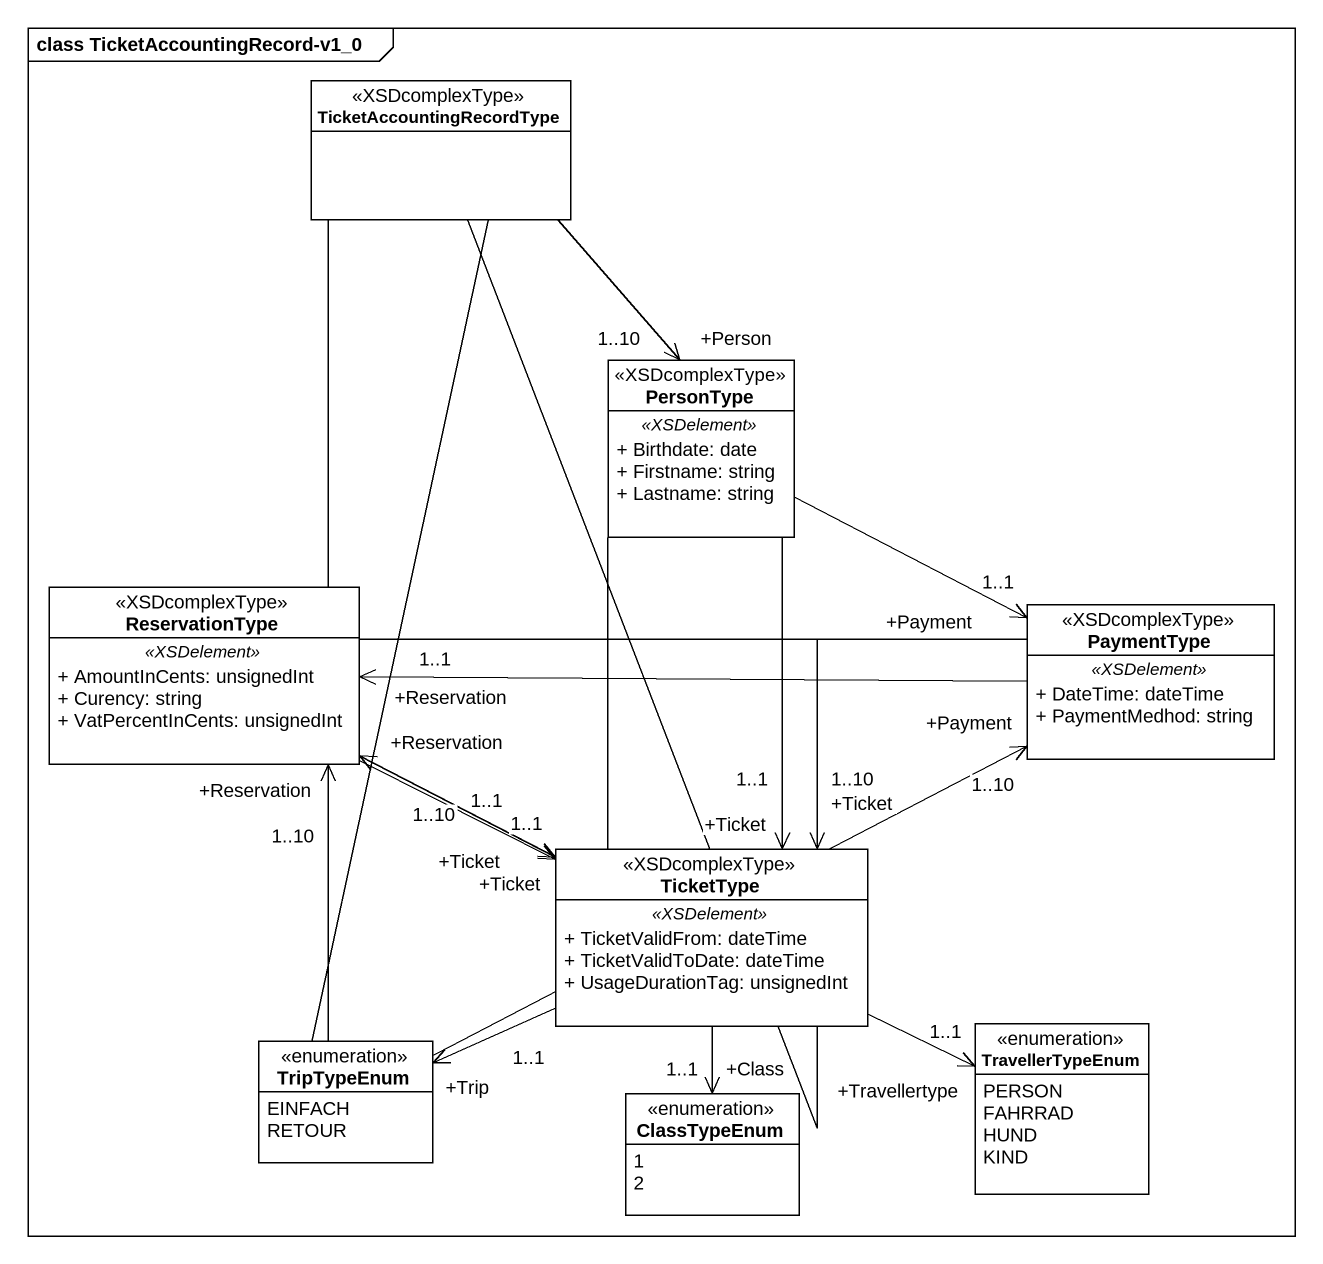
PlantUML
@startuml
mainframe class TicketAccountingRecord-v1_0
hide circle
hide empty members
skinparam classAttributeIconSize 0
class TicketAccountingRecordType <<XSDcomplexType>>
class PersonType <<XSDcomplexType>> {
  .. <<XSDelement>> ..
  + Birthdate: date
  + Firstname: string
  + Lastname: string
}
class ReservationType <<XSDcomplexType>> {
  .. <<XSDelement>> ..
  + AmountInCents: unsignedInt
  + Curency: string
  + VatPercentInCents: unsignedInt
}
class PaymentType <<XSDcomplexType>> {
  .. <<XSDelement>> ..
  + DateTime: dateTime
  + PaymentMedhod: string
}
class TicketType <<XSDcomplexType>> {
  .. <<XSDelement>> ..
  + TicketValidFrom: dateTime
  + TicketValidToDate: dateTime
  + UsageDurationTag: unsignedInt
}
enum TripTypeEnum {
  EINFACH
  RETOUR
}
enum TravellerTypeEnum {
  PERSON
  FAHRRAD
  HUND
  KIND
}
enum ClassTypeEnum {
  1
  2
}
TicketAccountingRecordType --> "+Person\n1..10" PersonType
TicketAccountingRecordType --> "+Reservation\n1..10" ReservationType
TicketAccountingRecordType --> "+Payment\n1..10" PaymentType
TicketAccountingRecordType --> "+Ticket\n1..10" TicketType
PersonType -left-> "+Reservation\n1..10" ReservationType
PersonType -right-> "+Payment\n1..1" PaymentType
PersonType --> "+Ticket\n1..1" TicketType
ReservationType -right-> "+Ticket\n1..1" TicketType
PaymentType -left-> "+Reservation\n1..1" ReservationType
PaymentType -left-> "+Ticket\n1..1" TicketType
TicketType -left-> "+Trip\n1..1" TripTypeEnum
TicketType -right-> "+Travellertype\n1..1" TravellerTypeEnum
TicketType --> "+Class\n1..1" ClassTypeEnum
@enduml
